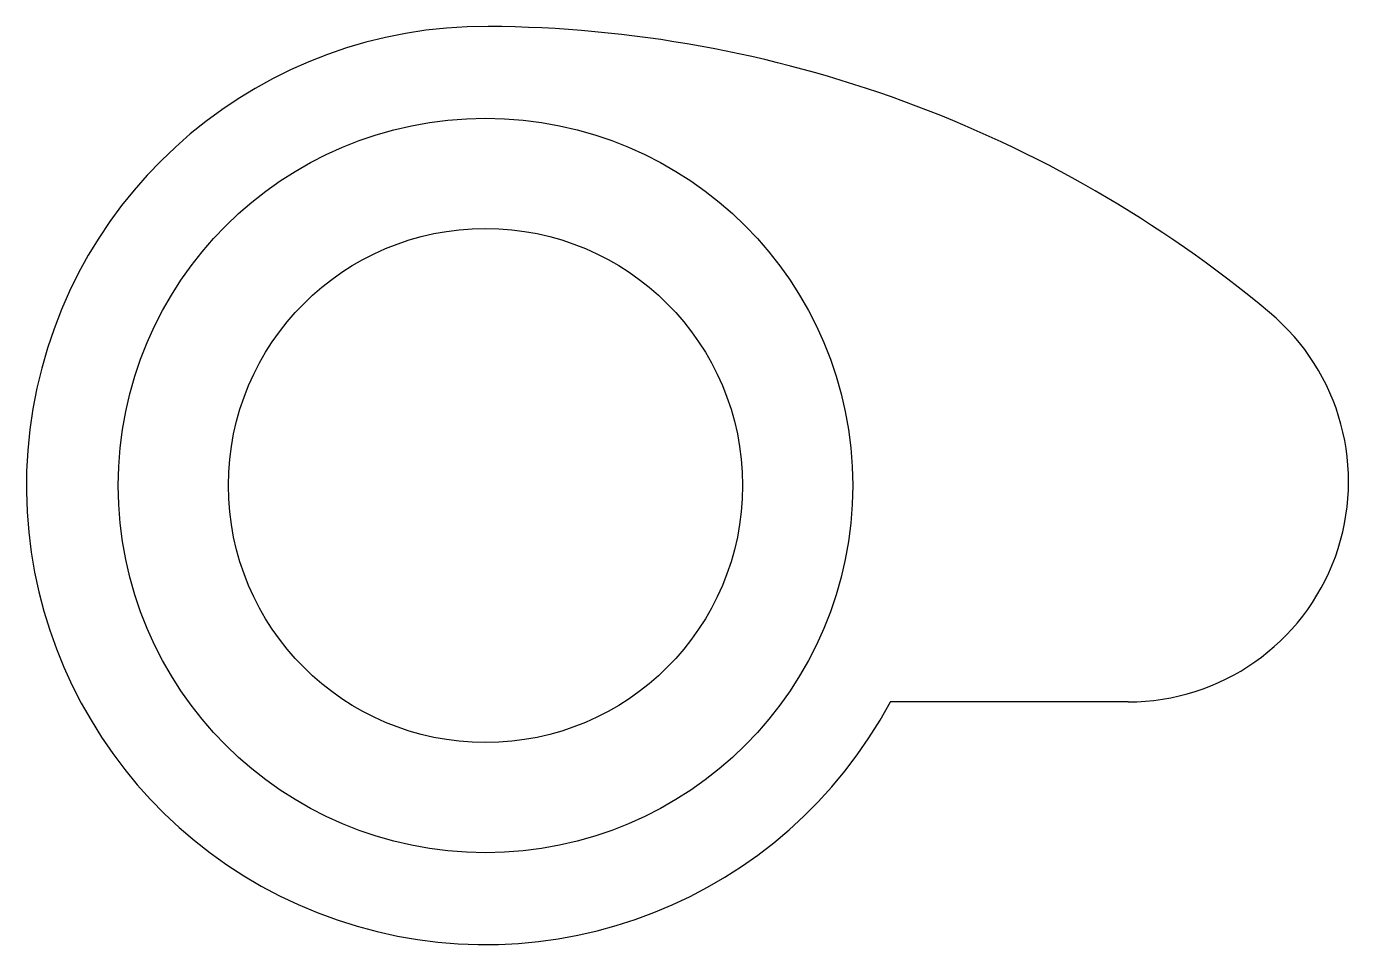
# Model space of a CAD drawing. Header units: metres. Extents: x 25 to 97, y 25 to 75.
import ezdxf

# ---------------------------------------------------------------- set-up
doc = ezdxf.new("R2010")
doc.units = ezdxf.units.M

msp = doc.modelspace()

# ---------------------------------------------------------------- linework, layer by layer
msp.add_line((85.002, 38.214), (72.047, 38.214))
for radius in [20, 14]:
    msp.add_circle((50, 50), radius)
for centre, radius, start, end in [((50, 50), 25, 89.65161, 331.8712), ((49.745, 8.001), 67, 50.13048, 89.65161), ((85.002, 50.214), 12, 270, 50.13048)]:
    msp.add_arc(centre, radius, start, end)

doc.saveas('drawing.dxf')
